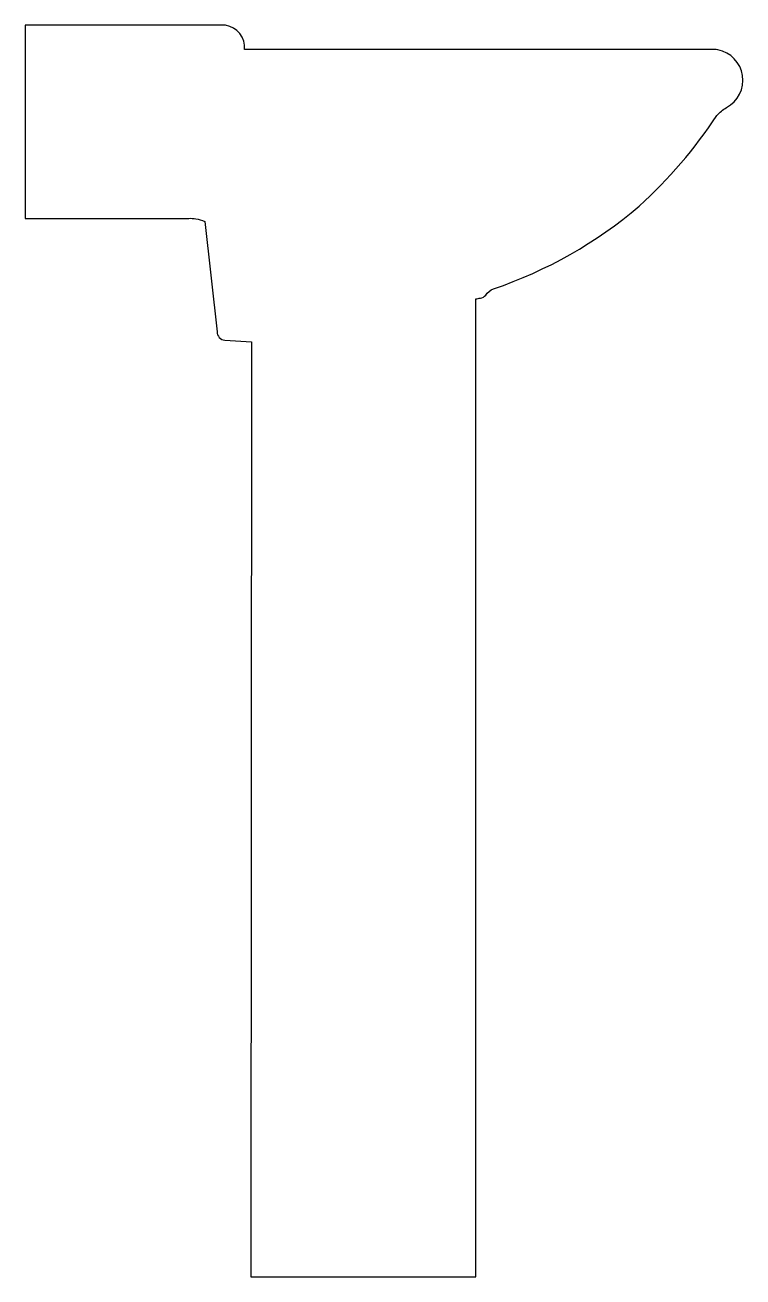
# Model space of a CAD drawing. Header units: millimetres. Extents: x -2939.912 to -2939.445, y 2971.596 to 2972.412.
import ezdxf

# ---------------------------------------------------------------- set-up
doc = ezdxf.new("R2010")
doc.units = ezdxf.units.MM
doc.header["$LTSCALE"] = 10
doc.layers.add('banheiro_louças', color=2, linetype='Continuous')

msp = doc.modelspace()

# ---------------------------------------------------------------- linework, layer by layer
at = {"layer": 'banheiro_louças'}
msp.add_lwpolyline([(-2939.61884, 2972.23302, 0.001551), (-2939.61584, 2972.23355, 0.190302), (-2939.61234, 2972.23555, -0.157906), (-2939.60734, 2972.23955, 0.094278), (-2939.51234, 2972.29355, 0.062006), (-2939.46184, 2972.35255, -0.0731), (-2939.45552, 2972.35774, 0.708332), (-2939.46128, 2972.39538, 0.046367), (-2939.46346, 2972.39555), (-2939.66115, 2972.39555), (-2939.76934, 2972.39555, 0.390421), (-2939.78185, 2972.41142, 0.045305), (-2939.78336, 2972.41155), (-2939.91234, 2972.41155), (-2939.91234, 2972.28555), (-2939.80565, 2972.28555, -0.043933), (-2939.80118, 2972.28534, -0.051086), (-2939.79534, 2972.28355), (-2939.78734, 2972.21155, 0.375004), (-2939.78234, 2972.20605), (-2939.76484, 2972.20505), (-2939.76534, 2971.59555), (-2939.61884, 2971.59555)], format="xyb", close=True, dxfattribs=at)

doc.saveas('drawing.dxf')
